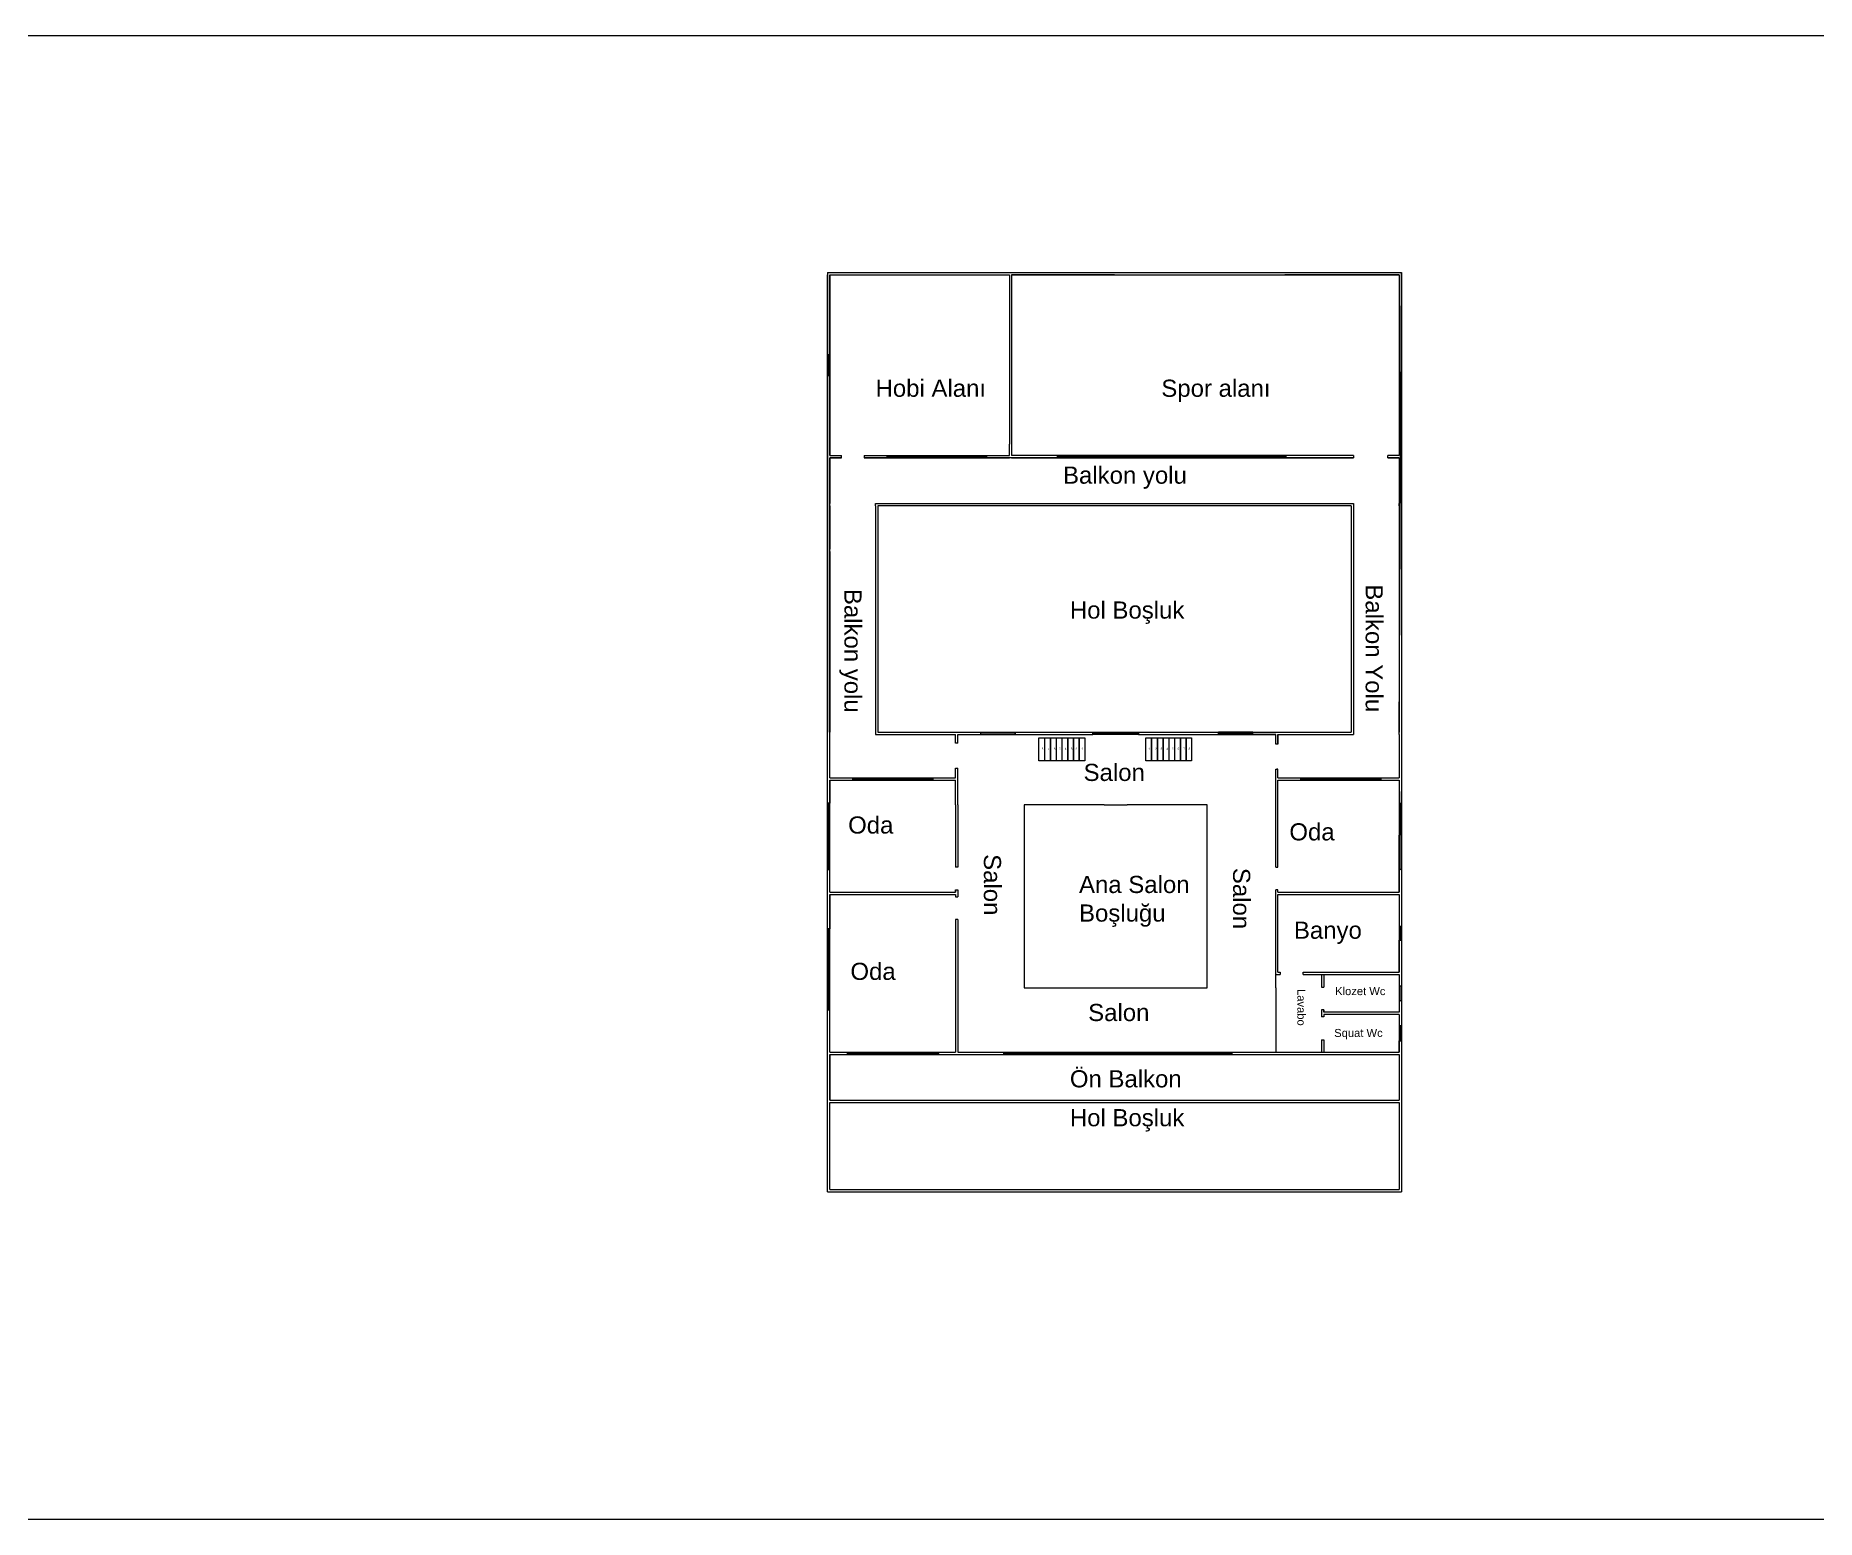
# Model space of a CAD drawing. Header units: millimetres. Extents: x 27207 to 63174, y 4783 to 28482.
# Drawn here: x 35576 to 43365, y 21993 to 28482 of the extents above; entities that cross this region are included whole.
import ezdxf

# ---------------------------------------------------------------- set-up
doc = ezdxf.new("R2010")
doc.units = ezdxf.units.MM
doc.header["$LTSCALE"] = 20
doc.layers.add('İsimler', color=2, linetype='Continuous')
doc.styles.add('Arial_3', font='Arial Unicode MS.ttf', dxfattribs={"height": 3})

msp = doc.modelspace()

# ---------------------------------------------------------------- linework, layer by layer
for p, q in [((39040, 27445.885), (41550, 27445.885)), ((39040, 27445.885), (39040, 26435.885)), ((39040, 23435.885), (39040, 27435.885)), ((39050, 26645.885), (39050, 27435.885)), ((39050, 27435.885), (39835, 27435.885)), ((39050, 27435.885), (39050, 26645.885)), ((39050, 27435.885), (39058, 27435.885)), ((39050, 27435.885), (39050, 27085.885)), ((39058, 27435.885), (39835, 27435.885)), ((39835, 27435.885), (39835, 26695.885)), ((39835, 27435.885), (39835, 26985.885)), ((39845, 27435.885), (39848, 27435.885)), ((39845, 27435.885), (39848, 27435.885)), ((40295, 27435.885), (39845, 27435.885)), ((39845, 27435.885), (39845, 26675.885)), ((39848, 27435.885), (40295, 27435.885)), ((40295, 27435.885), (40765, 27435.885)), ((40765, 27435.885), (41040, 27435.885)), ((41040, 27435.885), (41540, 27435.885)), ((41540, 27435.885), (41040, 27435.885)), ((41540, 25425.885), (41550, 27445.885)), ((41540, 27435.885), (41540, 26645.885)), ((41540, 27435.885), (41540, 27010.885)), ((41550, 27445.885), (41550, 23425.885)), ((39050, 27085.885), (39040, 27085.885)), ((39040, 27085.885), (39040, 26995.885)), ((39045, 26995.885), (39045, 27085.885)), ((39040, 26860.885), (39040, 27010.885)), ((39040, 26995.885), (39050, 26995.885)), ((39050, 26995.885), (39045, 26995.885)), ((41550, 27010.885), (41550, 26860.885)), ((39050, 26645.885), (39050, 26860.885)), ((39050, 26645.885), (39100, 26645.885)), ((39100, 26635.885), (39100, 26645.885)), ((39200, 26645.885), (39835, 26645.885)), ((39200, 26645.885), (39200, 26635.885)), ((39300, 26635.885), (39300, 26645.885)), ((39300, 26645.885), (39735, 26645.885)), ((39735, 26640.885), (39300, 26640.885)), ((39735, 26645.885), (39735, 26635.885)), ((39735, 26635.885), (39735, 26640.885)), ((39835, 26645.885), (39835, 26695.885)), ((39845, 26675.885), (39845, 26645.885)), ((41340, 26645.885), (39845, 26645.885)), ((40045, 26635.885), (40045, 26645.885)), ((40045, 26645.885), (40045, 26640.885)), ((40045, 26640.885), (40145, 26640.885)), ((40145, 26640.885), (41045, 26640.885)), ((41340, 26645.885), (41045, 26645.885)), ((41045, 26645.885), (41045, 26635.885)), ((41340, 26645.885), (41340, 26635.885)), ((41540, 26645.885), (41490, 26645.885)), ((41490, 26635.885), (41490, 26645.885)), ((39050, 26435.885), (39050, 26635.885)), ((39050, 26635.885), (39050, 26435.885)), ((39050, 26435.885), (39050, 26635.885)), ((39100, 26635.885), (39050, 26635.885)), ((39050, 26635.885), (39100, 26635.885)), ((39050, 26635.885), (39100, 26635.885)), ((39835, 26635.885), (39200, 26635.885)), ((39200, 26635.885), (39835, 26635.885)), ((39200, 26635.885), (39300, 26635.885)), ((39845, 26635.885), (39835, 26635.885)), ((39845, 26635.885), (41340, 26635.885)), ((41340, 26635.885), (39845, 26635.885)), ((41045, 26635.885), (40045, 26635.885)), ((41490, 26635.885), (41540, 26635.885)), ((41540, 26635.885), (41490, 26635.885)), ((41540, 26635.885), (41490, 26635.885)), ((41540, 26635.885), (41540, 26435.885)), ((39040, 26435.885), (39040, 25435.885)), ((39050, 26425.885), (39050, 26435.885)), ((39050, 26235.885), (39050, 26425.885)), ((39050, 26425.885), (39050, 26235.885)), ((39250, 26425.885), (39250, 26435.885)), ((39250, 26435.885), (41340, 26435.885)), ((39250, 26425.885), (39250, 25435.885)), ((39260, 26425.885), (39260, 25435.885)), ((41330, 26425.885), (39260, 26425.885)), ((41330, 26425.885), (41330, 25435.885)), ((41340, 26435.885), (41340, 26425.885)), ((41340, 26425.885), (41340, 25435.885)), ((41540, 26425.885), (41540, 26435.885)), ((41540, 26425.885), (41540, 26235.885)), ((39050, 26225.885), (39050, 26235.885)), ((39050, 25435.885), (39050, 26225.885)), ((39050, 26225.885), (39050, 25435.885)), ((41540, 26235.885), (41540, 26225.885)), ((41540, 26225.885), (41540, 25435.885)), ((39050, 25425.885), (39050, 25435.885)), ((39050, 25235.885), (39050, 25425.885)), ((39250, 25435.885), (39250, 25425.885)), ((39250, 25425.885), (39600, 25425.885)), ((39260, 25435.885), (40190, 25435.885)), ((39600, 25387.885), (39600, 25425.885)), ((39610, 25425.885), (40200, 25425.885)), ((39610, 25387.885), (39610, 25425.885)), ((39610, 25425.885), (39710, 25425.885)), ((39710, 25425.885), (39710, 25435.885)), ((39710, 25435.885), (39860, 25435.885)), ((39760, 25430.885), (39710, 25430.885)), ((39860, 25430.885), (39760, 25430.885)), ((39860, 25435.885), (39860, 25425.885)), ((39860, 25425.885), (39860, 25430.885)), ((39964.526, 25311.027), (39964.526, 25411.027)), ((39964.526, 25411.027), (40164.526, 25411.027)), ((39989.526, 25311.027), (39989.526, 25411.027)), ((39990.526, 25311.027), (39990.526, 25411.027)), ((39996.05, 25411.027), (40034.539, 25411.027)), ((40015.526, 25311.027), (40015.526, 25411.027)), ((40016.526, 25311.027), (40016.526, 25411.027)), ((40040.526, 25311.027), (40040.526, 25411.027)), ((40041.526, 25311.027), (40041.526, 25411.027)), ((40065.526, 25311.027), (40065.526, 25411.027)), ((40066.526, 25311.027), (40066.526, 25411.027)), ((40086.921, 25411.027), (40142.248, 25411.027)), ((40090.526, 25311.027), (40090.526, 25411.027)), ((40091.526, 25311.027), (40091.526, 25411.027)), ((40115.526, 25311.027), (40115.526, 25411.027)), ((40116.526, 25311.027), (40116.526, 25411.027)), ((40140.526, 25311.027), (40140.526, 25411.027)), ((40141.526, 25311.027), (40141.526, 25411.027)), ((40164.526, 25411.027), (40164.526, 25311.027)), ((40190, 25435.885), (40200, 25435.885)), ((40200, 25435.885), (40200, 25425.885)), ((40200, 25425.885), (40200, 25435.885)), ((40200, 25435.885), (40400, 25435.885)), ((40400, 25430.885), (40200, 25430.885)), ((40400, 25425.885), (40200, 25425.885)), ((40400, 25435.885), (40400, 25425.885)), ((40400, 25435.885), (40400, 25430.885)), ((40400, 25435.885), (40410, 25435.885)), ((40400, 25425.885), (41000, 25425.885)), ((40410, 25435.885), (41330, 25435.885)), ((40432.323, 25311.027), (40432.323, 25411.027)), ((40432.323, 25411.027), (40632.323, 25411.027)), ((40457.323, 25311.027), (40457.323, 25411.027)), ((40458.323, 25311.027), (40458.323, 25411.027)), ((40463.847, 25411.027), (40502.336, 25411.027)), ((40483.323, 25311.027), (40483.323, 25411.027)), ((40484.323, 25311.027), (40484.323, 25411.027)), ((40508.323, 25311.027), (40508.323, 25411.027)), ((40509.323, 25311.027), (40509.323, 25411.027)), ((40533.323, 25311.027), (40533.323, 25411.027)), ((40534.323, 25311.027), (40534.323, 25411.027)), ((40554.718, 25411.027), (40610.045, 25411.027)), ((40558.323, 25311.027), (40558.323, 25411.027)), ((40559.323, 25311.027), (40559.323, 25411.027)), ((40583.323, 25311.027), (40583.323, 25411.027)), ((40584.323, 25311.027), (40584.323, 25411.027)), ((40608.323, 25311.027), (40608.323, 25411.027)), ((40609.323, 25311.027), (40609.323, 25411.027)), ((40632.323, 25411.027), (40632.323, 25311.027)), ((40900, 25435.885), (40750, 25435.885)), ((40750, 25435.885), (40750, 25425.885)), ((40750, 25425.885), (40750, 25430.885)), ((40750, 25430.885), (40900, 25430.885)), ((40900, 25425.885), (40900, 25435.885)), ((41000, 25425.885), (40900, 25425.885)), ((41000, 25383.885), (41000, 25425.885)), ((41010, 25425.885), (41340, 25425.885)), ((41010, 25383.885), (41010, 25425.885)), ((41010, 25425.885), (41010, 25383.885)), ((41340, 25435.885), (41340, 25425.885)), ((41540, 25425.885), (41540, 25235.885)), ((39610, 25387.885), (39600, 25387.885)), ((40164.526, 25380.24), (40164.526, 25335.14)), ((40632.323, 25380.24), (40632.323, 25335.14)), ((41010, 25383.885), (41000, 25383.885)), ((39600, 25235.885), (39600, 25277.885)), ((39600, 25235.885), (39600, 25277.885)), ((39600, 25277.885), (39610, 25277.885)), ((39610, 25117.513), (39610, 25277.885)), ((40164.526, 25311.027), (39964.526, 25311.027)), ((40164.526, 25310.027), (39964.526, 25310.027)), ((40632.323, 25311.027), (40432.323, 25311.027)), ((40632.323, 25310.027), (40432.323, 25310.027)), ((41000, 25117.513), (41000, 25273.885)), ((41000, 25273.885), (41010, 25273.885)), ((41010, 25273.885), (41005, 25273.885)), ((41010, 25235.885), (41010, 25273.885)), ((39040, 24985.885), (39040, 25175.885)), ((39050, 25235.885), (39600, 25235.885)), ((39050, 24735.885), (39050, 25225.885)), ((39050, 25225.885), (39600, 25225.885)), ((39050, 25225.885), (39150, 25225.885)), ((39050, 25225.885), (39050, 25125.885)), ((39150, 25225.885), (39150, 25235.885)), ((39150, 25235.885), (39500, 25235.885)), ((39500, 25230.885), (39150, 25230.885)), ((39500, 25235.885), (39500, 25225.885)), ((39500, 25225.885), (39500, 25230.885)), ((39600, 25117.513), (39600, 25225.885)), ((41010, 25235.885), (41540, 25235.885)), ((41010, 25225.885), (41540, 25225.885)), ((41010, 25117.513), (41010, 25225.885)), ((41010, 25225.885), (41110, 25225.885)), ((41110, 25225.885), (41110, 25235.885)), ((41110, 25235.885), (41460, 25235.885)), ((41460, 25230.885), (41110, 25230.885)), ((41460, 25235.885), (41460, 25225.885)), ((41460, 25225.885), (41460, 25230.885)), ((41540, 25225.885), (41540, 24735.885)), ((41540, 25225.885), (41540, 25125.885)), ((41550, 24985.885), (41550, 25175.885)), ((39050, 25125.885), (39040, 25125.885)), ((39040, 25125.885), (39040, 24835.885)), ((39045, 24835.885), (39045, 25125.885)), ((39600, 25117.513), (39600, 24845.885)), ((39610, 25117.513), (39610, 24845.885)), ((40250, 25117.513), (39900, 25117.513)), ((39900, 25117.513), (39900, 24317.513)), ((40250, 25117.513), (40350, 25117.513)), ((40700, 25117.513), (40350, 25117.513)), ((40700, 24317.513), (40700, 25117.513)), ((41000, 24845.885), (41000, 25117.513)), ((41010, 24845.885), (41010, 25117.513)), ((41540, 25125.885), (41550, 25125.885)), ((41545, 24835.885), (41545, 25125.885)), ((41550, 25125.885), (41550, 24835.885)), ((39050, 24735.885), (39050, 24985.885)), ((41540, 24735.885), (41540, 24985.885)), ((39040, 24835.885), (39050, 24835.885)), ((39050, 24835.885), (39045, 24835.885)), ((39610, 24845.885), (39600, 24845.885)), ((41000, 24845.885), (41010, 24845.885)), ((41550, 24835.885), (41540, 24835.885)), ((41540, 24835.885), (41545, 24835.885)), ((39050, 24735.885), (39600, 24735.885)), ((39050, 24035.885), (39050, 24725.885)), ((39050, 24725.885), (39600, 24725.885)), ((39050, 24725.885), (39050, 24575.885)), ((39600, 24745.885), (39600, 24735.885)), ((39600, 24735.885), (39600, 24745.885)), ((39600, 24745.885), (39610, 24745.885)), ((39600, 24725.885), (39600, 24715.885)), ((39600, 24725.885), (39600, 24715.885)), ((39600, 24715.885), (39610, 24715.885)), ((39610, 24745.885), (39610, 24715.885)), ((41000, 24317.513), (41000, 24745.885)), ((41010, 24745.885), (41000, 24745.885)), ((41010, 24735.885), (41010, 24745.885)), ((41010, 24735.885), (41010, 24745.885)), ((41010, 24735.885), (41540, 24735.885)), ((41010, 24725.885), (41540, 24725.885)), ((41010, 24385.885), (41010, 24725.885)), ((41540, 24725.885), (41540, 24385.885)), ((39600, 24615.885), (39600, 24317.513)), ((39610, 24615.885), (39600, 24615.885)), ((39610, 24615.885), (39610, 24317.513)), ((39050, 24575.885), (39040, 24575.885)), ((39040, 24575.885), (39040, 24220.885)), ((39045, 24220.885), (39045, 24575.885)), ((41550, 24585.885), (41540, 24585.885)), ((41540, 24585.885), (41545, 24585.885)), ((41545, 24585.885), (41545, 24525.885)), ((41550, 24525.885), (41550, 24585.885)), ((39040, 24285.885), (39040, 24475.885)), ((41540, 24385.885), (41540, 24525.885)), ((41540, 24525.885), (41550, 24525.885)), ((41010, 24385.885), (41020, 24385.885)), ((41010, 24385.885), (41020, 24385.885)), ((41020, 24385.885), (41020, 24375.885)), ((41120, 24385.885), (41540, 24385.885)), ((41120, 24375.885), (41120, 24385.885)), ((39600, 24317.513), (39600, 24035.885)), ((39610, 24317.513), (39610, 24035.885)), ((39900, 24317.513), (40700, 24317.513)), ((41000, 24375.885), (41020, 24375.885)), ((41000, 24317.513), (41000, 24035.885)), ((41120, 24375.885), (41540, 24375.885)), ((41200, 24375.885), (41200, 24320.885)), ((41200, 24320.885), (41210, 24320.885)), ((41210, 24375.885), (41210, 24320.885)), ((41540, 24375.885), (41540, 24210.885)), ((41540, 24375.885), (41540, 24215.885)), ((41540, 24375.885), (41540, 24325.885)), ((41540, 24325.885), (41550, 24325.885)), ((41545, 24260.885), (41545, 24325.885)), ((41550, 24325.885), (41550, 24260.885)), ((39050, 24035.885), (39050, 24285.885)), ((41550, 24260.885), (41540, 24260.885)), ((41540, 24260.885), (41545, 24260.885)), ((39040, 24220.885), (39050, 24220.885)), ((39050, 24220.885), (39045, 24220.885)), ((41200, 24220.885), (41200, 24190.885)), ((41210, 24220.885), (41200, 24220.885)), ((41210, 24190.885), (41200, 24190.885)), ((41210, 24220.885), (41210, 24210.885)), ((41210, 24210.885), (41210, 24220.885)), ((41540, 24210.885), (41210, 24210.885)), ((41210, 24200.885), (41210, 24190.885)), ((41540, 24200.885), (41210, 24200.885)), ((41210, 24200.885), (41210, 24190.885)), ((41540, 24200.885), (41540, 24035.885)), ((41550, 24150.885), (41540, 24150.885)), ((41540, 24150.885), (41545, 24150.885)), ((41545, 24150.885), (41545, 24085.885)), ((41550, 24085.885), (41550, 24150.885)), ((41200, 24090.885), (41200, 24035.885)), ((41200, 24090.885), (41210, 24090.885)), ((41210, 24090.885), (41210, 24035.885)), ((41540, 24035.885), (41540, 24085.885)), ((41540, 24085.885), (41550, 24085.885)), ((39040, 23425.885), (39040, 24035.885)), ((39050, 24035.885), (39600, 24035.885)), ((39050, 24035.885), (39125, 24035.885)), ((39050, 24025.885), (39525, 24025.885)), ((39050, 24025.885), (39525, 24025.885)), ((39050, 24025.885), (39050, 23825.885)), ((39050, 23825.885), (39050, 24025.885)), ((39125, 24035.885), (39125, 24025.885)), ((39525, 24030.885), (39125, 24030.885)), ((39125, 24025.885), (39525, 24025.885)), ((39525, 24025.885), (39525, 24035.885)), ((39525, 24035.885), (39525, 24030.885)), ((39525, 24025.885), (41540, 24025.885)), ((39610, 24035.885), (41000, 24035.885)), ((39610, 24035.885), (39810, 24035.885)), ((39810, 24035.885), (39810, 24025.885)), ((40810, 24030.885), (39810, 24030.885)), ((40810, 24025.885), (40810, 24035.885)), ((40810, 24025.885), (40810, 24030.885)), ((41000, 24035.885), (41540, 24035.885)), ((41540, 24025.885), (41540, 23825.885)), ((39050, 23825.885), (41540, 23825.885)), ((39050, 23435.885), (39050, 23815.885)), ((39050, 23815.885), (41540, 23815.885)), ((41540, 23815.885), (41540, 23435.885)), ((39040, 23425.885), (41550, 23425.885)), ((39050, 23435.885), (41540, 23435.885))]:
    msp.add_line(p, q)
at = {"ltscale": 75}
msp.add_lwpolyline([(31075.758, 28481.77), (60086.905, 28481.77), (60086.905, 21993.21), (31075.758, 21993.21)], close=True, dxfattribs=at)

# ---------------------------------------------------------------- texts
at = {"char_height": 9, "attachment_point": 1, "style": 'Arial_3'}
for s, insert in [('8', (39976.587, 25367.755)), ('7', (40002.266, 25367.185)), ('6', (40029.656, 25367.755)), ('5', (40052.197, 25367.755)), ('4', (40077.305, 25367.755)), ('3', (40103.555, 25367.755)), ('2', (40124.383, 25367.755)), ('1', (40150.633, 25367.755)), ('1', (40443.242, 25367.755)), ('2', (40472.721, 25367.755)), ('3', (40496.602, 25367.755)), ('4', (40521.604, 25367.755)), ('5', (40546.232, 25367.755)), ('6', (40570.859, 25367.755)), ('7', (40595.861, 25367.755)), ('8', (40618.996, 25367.755))]:
    msp.add_mtext_dynamic_manual_height_columns(s, width=25, gutter_width=15, heights=[0], dxfattribs=dict(at, insert=insert))
at = {"layer": 'İsimler', "attachment_point": 1, "style": 'Arial_3'}
for s, width, heights, insert, char_height in [('{\\fArial Unicode MS|b0|i0|c134|p34;Hobi Alanı}', 498.24104, [0], (39249.683, 26977.313), 75), ('Spor alanı', 498.24104, [0], (40499.683, 26977.313), 75), ('{\\fArial Unicode MS|b0|i0|c134|p34;Balkon yolu}', 635.28905, [65.088], (40069.683, 26597.313), 75), ('Hol Boşluk', 498.24104, [0], (40099.683, 26007.313), 75), ('Salon', 498.24104, [0], (40159.683, 25297.313), 75), ('Oda', 498.24104, [0], (39129.683, 25067.313), 75), ('Oda', 498.24104, [0], (41059.683, 25037.313), 75), ('Ana Salon Boşluğu', 498.24104, [0], (40139.683, 24807.313), 75), ('Banyo', 498.24104, [0], (41079.683, 24607.313), 75), ('Oda', 498.24104, [0], (39139.683, 24427.313), 75), ('Klozet Wc', 498.24104, [0], (41259.96, 24320.827), 35), ('Salon', 498.24104, [0], (40179.683, 24247.313), 75), ('Squat Wc', 498.24104, [0], (41255.927, 24137.95), 35), ('Ön Balkon', 498.24104, [0], (40099.683, 23957.313), 75), ('Hol Boşluk', 498.24104, [0], (40099.683, 23787.313), 75)]:
    msp.add_mtext_dynamic_manual_height_columns(s, width=width, gutter_width=15, heights=heights, dxfattribs=dict(at, insert=insert, char_height=char_height))
at = {"layer": 'İsimler', "attachment_point": 1, "rotation": 270, "style": 'Arial_3'}
for s, width, heights, insert, char_height in [('Balkon yolu', 668.36955, [0], (39188.466, 26062.296), 75), ('Balkon Yolu', 800.69169, [201.023], (41468.466, 26082.296), 75), ('Salon', 498.24104, [0], (39798.466, 24902.296), 75), ('Salon', 498.24104, [0], (40888.466, 24842.296), 75), ('{\\fArial Unicode MS|b0|i0|c134|p34;Lavabo}', 498.24104, [0], (41130, 24312.308), 35)]:
    msp.add_mtext_dynamic_manual_height_columns(s, width=width, gutter_width=15, heights=heights, dxfattribs=dict(at, insert=insert, char_height=char_height))

doc.saveas('drawing.dxf')
